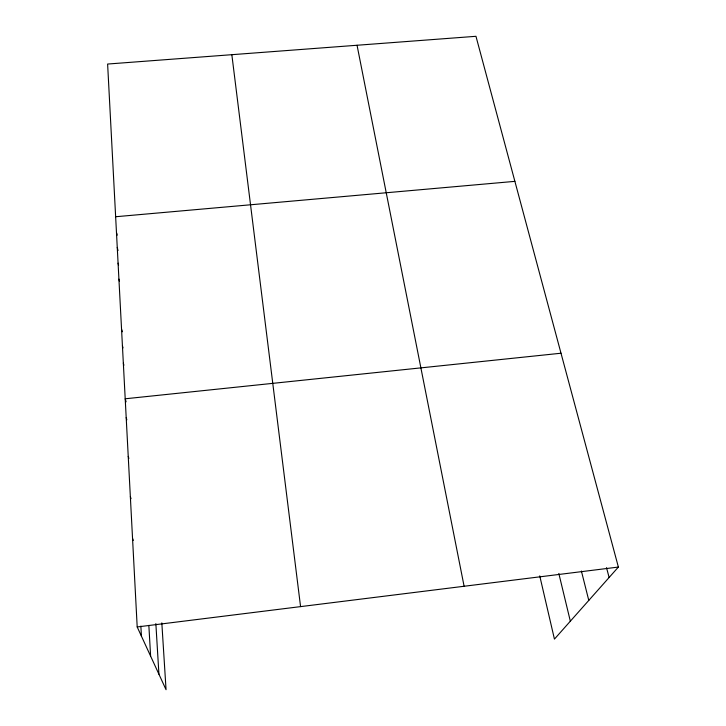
<?xml version="1.0" encoding="UTF-8"?>
<svg xmlns="http://www.w3.org/2000/svg" width="726" height="726" viewBox="0 0 726 726"><rect width="100%" height="100%" fill="white"/><g stroke="black" fill="none" stroke-linecap="round" stroke-linejoin="round"><path stroke-width="1.09" d="M161.825 622.881L166.054 689.7L137.196 626.955L107.62 64.042L475.966 36.3L618.38 567.06L554.437 639.107L539.745 575.872M137.196 626.955L618.38 567.06M561.007 353.226L125.208 398.783L126.088 401.832M115.643 216.738L514.888 181.355M132.549 538.402L133.303 540.453M130.353 496.629L131.043 498.671M128.239 456.409L128.874 458.415M126.197 417.641L126.832 419.773M123.338 363.127L123.919 365.251M122.422 345.748L123.003 347.926M606.519 567.65L609.114 577.506M121.796 329.704L122.34 331.773M581.39 571.017L588.786 600.411M118.919 279.12L119.463 281.307M118.084 263.148L118.583 265.226M558.82 573.458L570.337 621.202M117.258 247.43L118.011 250.588M116.695 233.028L117.195 235.17M357.047 45.257L464.105 586.263M231.839 54.686L300.573 606.618M155.854 623.589L158.93 674.2M148.848 625.385L150.618 656.132M140.871 626.111L141.416 636.121"/></g></svg>
